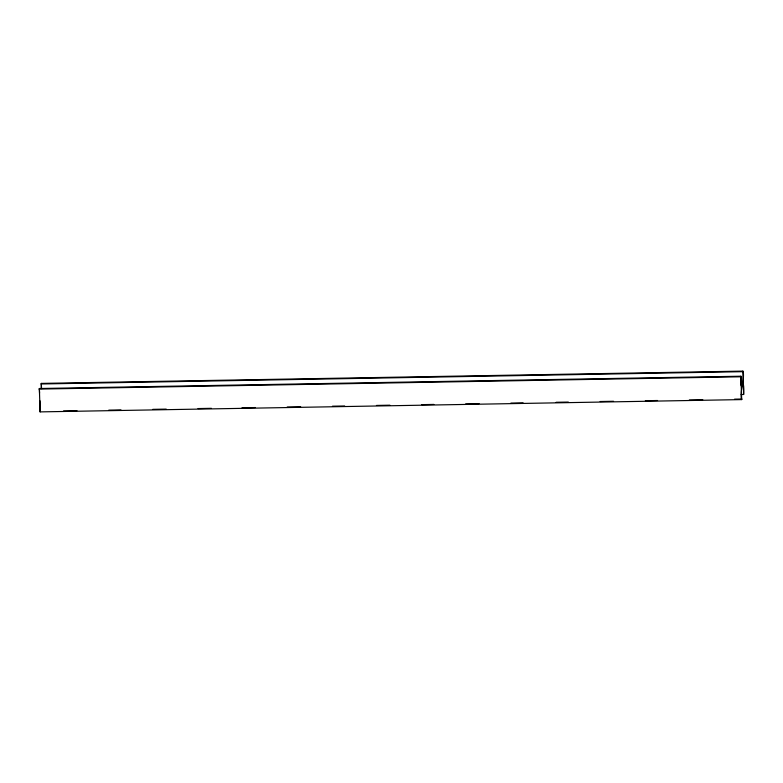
<?xml version="1.0" encoding="UTF-8"?>
<svg xmlns="http://www.w3.org/2000/svg" width="783" height="783" viewBox="0 0 783 783"><rect width="100%" height="100%" fill="white"/><g stroke="black" fill="none" stroke-linecap="round" stroke-linejoin="round"><path stroke-width="1.17" d="M39.992 400.808L40.109 411.887L741.677 399.594C739.377 394.378 744.662 372.062 743.635 394.485L741.188 394.524M40.109 411.887L39.365 388.515L740.933 376.222C739.906 398.645 745.191 376.329 742.891 371.113L41.323 383.406L41.293 388.593M741.677 399.594L740.933 376.222M743.635 394.485L742.891 371.113M41.108 383.973L742.675 371.68M39.15 389.082L740.718 376.789M63.55 410.918L76.998 410.684M108.778 410.126L120.993 409.91M152.773 409.352L166.221 409.118M198.001 408.56L211.439 408.325M241.996 407.786L255.444 407.551M287.224 406.994L300.662 406.759M332.442 406.201L344.667 405.986M376.447 405.437L389.895 405.193M421.665 404.645L433.89 404.429M465.67 403.871L479.118 403.636M510.888 403.079L523.113 402.863M556.116 402.286L568.341 402.071M600.121 401.513L613.559 401.278M645.339 400.72L657.563 400.505M689.343 399.947L702.782 399.712M734.562 399.154L741.893 399.027M41.323 383.406L41.519 388.202M39.365 388.515L39.561 393.135"/></g></svg>
